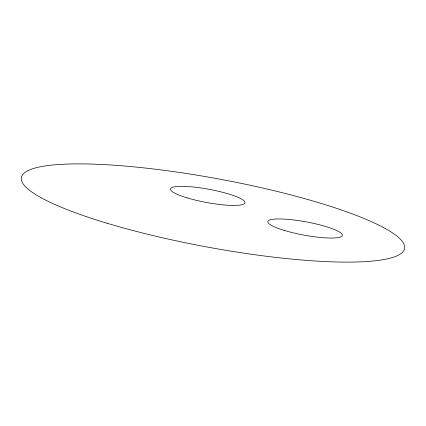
<?xml version="1.0" encoding="UTF-8"?>
<svg xmlns="http://www.w3.org/2000/svg" width="426" height="426" viewBox="0 0 426 426"><rect width="100%" height="100%" fill="white"/><g stroke="black" fill="none" stroke-linecap="round" stroke-linejoin="round"><path stroke-width="0.64" d="M107.017 223.224A194.868 34.506 10.5 0 0 404.338 249.492A194.868 34.506 10.5 0 0 127.646 166.284A194.868 34.506 10.5 0 0 107.017 223.224M187.142 197.877A37.887 6.709 10.5 0 0 244.95 202.989A37.887 6.709 10.5 0 0 191.152 186.806A37.887 6.709 10.5 0 0 187.142 197.877M284.499 230.487A37.887 6.709 10.5 0 0 342.307 235.599A37.887 6.709 10.5 0 0 288.508 219.417A37.887 6.709 10.5 0 0 284.499 230.487"/></g></svg>
